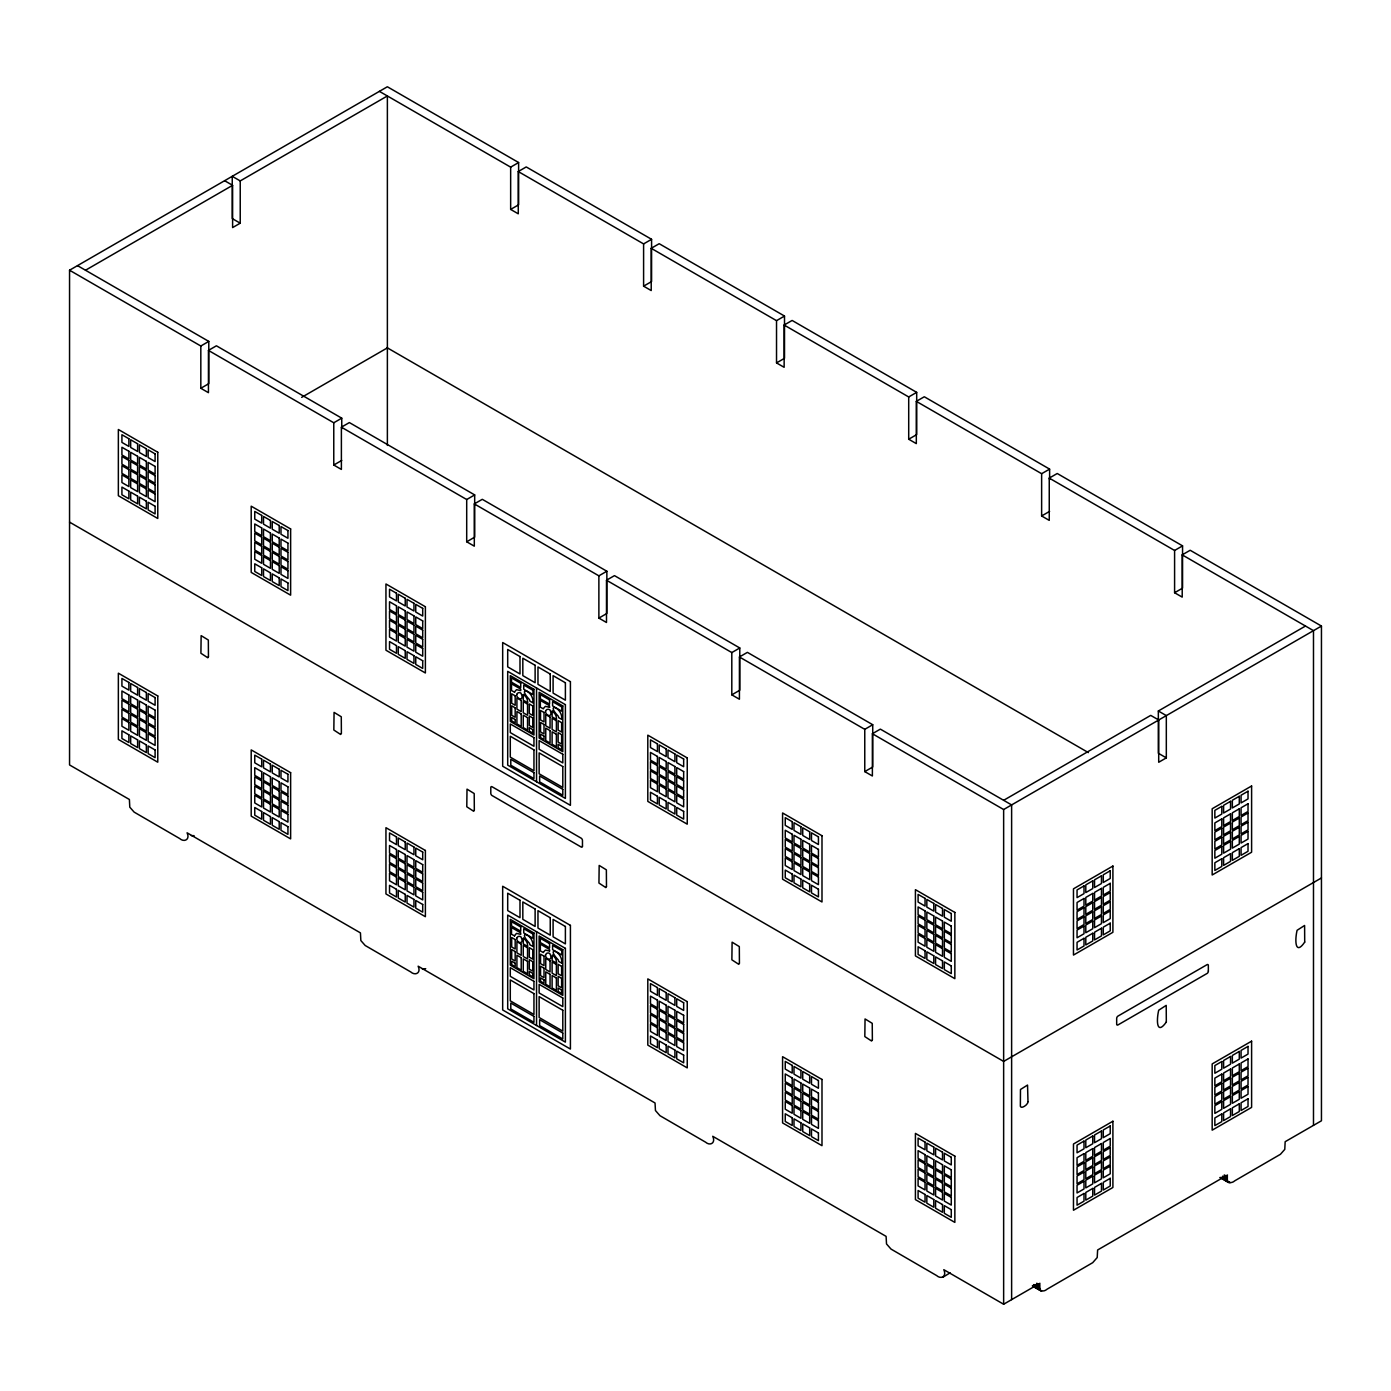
<?xml version="1.0" encoding="UTF-8"?>
<svg xmlns="http://www.w3.org/2000/svg" width="1391" height="1391" viewBox="0 0 1391 1391"><rect width="100%" height="100%" fill="white"/><g stroke="black" fill="none" stroke-linecap="round" stroke-linejoin="round"><path stroke-width="1.5" d="M425.716 968.692L422.395 969.04M510.653 209.415L518.617 204.807L518.617 162.538L387.359 86.764L69.55 270.219L69.55 764.946L129.398 799.495L129.78 807.163L134.127 812.101L179.665 838.53C184.116 842.581 190.341 839.712 187.089 832.809L360.443 932.892L360.843 940.559L365.19 945.497L410.71 971.926C415.179 975.978 421.403 973.109 418.152 966.206L655.039 1102.976L655.457 1110.54L659.96 1115.686L705.567 1142.167C710.088 1146.236 715.965 1143.037 712.748 1136.291L886.102 1236.373L886.519 1243.954L891.022 1249.083L936.63 1275.564C941.151 1279.65 947.01 1276.434 943.811 1269.687L1003.641 1304.236L1039.912 1283.302C1036.695 1290.048 1042.572 1293.247 1047.093 1289.179L1092.7 1262.68L1097.203 1257.551L1097.621 1249.987L1227.471 1175.012C1224.219 1181.915 1230.444 1184.784 1234.895 1180.733L1280.433 1154.304L1284.78 1149.366L1285.162 1141.698L1321.45 1120.781L1321.45 626.054L1190.174 550.262L1182.211 554.87L1182.211 597.122L1174.595 592.74L1174.595 550.471L1049.249 478.104L1049.249 520.373L1041.633 515.974L1041.633 473.705L916.321 401.356L916.321 443.625L908.706 439.226L908.706 396.957L784.141 325.042L784.141 367.311L776.526 362.912L776.526 320.66L651.214 248.311L651.214 290.563L643.598 286.163L643.598 243.912L518.269 171.545L518.269 213.814L510.653 209.415L510.653 167.146L379.378 91.354M85.512 270.237L232.61 185.316L232.61 227.585L240.226 223.186L240.226 180.917L387.376 95.962L387.376 445.433M200.826 346.011L208.789 341.404L208.789 383.673L200.826 388.28L200.826 346.011L69.55 270.219M510.653 167.146L518.617 162.538M200.826 388.28L208.441 392.679L208.441 350.41L216.405 345.803L341.751 418.169L341.751 428.741M518.269 171.545L526.233 166.937L651.579 239.304L651.579 281.573L643.598 286.163M301.656 397.357L387.376 347.872M208.441 350.41L333.77 422.777L341.751 418.169M643.598 243.912L651.579 239.304M341.386 427.176L349.367 422.568L474.679 494.918L474.679 537.169L466.698 541.777L466.698 499.525L341.386 427.176L341.386 469.428L333.77 465.029L333.77 422.777M651.214 248.311L659.195 243.703L784.507 316.053L784.507 358.304L776.526 362.912M333.77 465.029L341.751 460.438M466.698 499.525L474.679 494.918M776.526 320.66L784.507 316.053M474.314 503.907L482.294 499.317L606.859 571.232L606.859 613.483L598.878 618.091L598.878 575.839L474.314 503.907L474.314 546.176L466.698 541.777M784.141 325.042L792.122 320.452L916.686 392.366L916.686 434.618L908.706 439.226M598.878 575.839L606.859 571.232M908.706 396.957L916.686 392.366M606.493 580.221L614.474 575.631L739.786 647.98L739.786 690.232L731.805 694.839L731.805 652.57L606.493 580.221L606.493 622.49L598.878 618.091M916.321 401.356L924.302 396.765L1049.614 469.115L1049.614 479.669M731.805 652.57L739.786 647.98M1041.633 473.705L1049.614 469.115M739.421 656.969L747.402 652.362L872.731 724.728L872.731 766.997L864.767 771.605L864.767 729.336L739.421 656.969L739.421 699.238L731.805 694.839M1049.249 478.104L1057.23 473.496L1182.559 545.863L1182.559 588.132L1174.595 592.74M1041.633 515.974L1049.614 511.366M864.767 729.336L872.731 724.728M1174.595 550.471L1182.559 545.863M864.767 771.605L872.383 775.987L872.383 733.735L880.347 729.127L1011.622 804.92L1011.622 1299.646M1003.641 800.312L1150.722 715.391L1158.703 719.999L1158.703 762.268L1166.319 757.869L1166.319 715.6L1158.338 710.992L1158.338 753.261L1166.319 757.869M1158.338 710.992L1305.488 626.037M872.383 733.735L1003.641 809.527L1321.45 626.054M1321.45 877.947L1003.641 1061.42L69.55 522.129M942.872 1277.251L950.123 1272.835M194.097 835.678L191.349 835.643M1220.463 1177.881L1223.211 1177.847M1035.513 1286.223L1032.87 1286.258L1040.851 1290.865M549.549 707.289L545.394 706.332L543.916 707.915A41.017 23.682 60 0 0 543.377 708.836L540.351 707.202L540.351 700.438L549.462 705.672L549.567 707.271M549.549 951.009L545.394 950.053L543.916 951.635A41.017 23.682 60 0 0 543.377 952.557L540.351 950.905L540.351 944.159L549.462 949.392L549.567 950.992M1182.211 554.87L1313.487 630.662L1313.487 1125.371M240.226 180.917L232.245 176.327L232.245 218.578L240.226 223.186M224.629 180.726L232.61 185.316M386.889 347.594L1088.388 752.601M77.513 265.629L208.789 341.404M1224.271 1174.926L1227.471 1176.769M1224.271 1175.986L1227.471 1177.829M1222.689 1176.143L1227.471 1178.907M1222.689 1177.116L1227.471 1179.864M1222.689 1177.829L1227.471 1180.594M1221.089 1177.238L1227.471 1180.924M1222.133 1178.055L1230.113 1182.663M1221.176 1177.847L1229.192 1182.68M1219.907 1177.499L1228.427 1182.489M556.626 963.181L552.105 960.572L552.366 954.974A6.816 3.93 60 0 1 553.601 955.913L555.096 957.773A15.301 8.833 60 0 1 556.104 959.842L556.643 963.163M1036.73 1283.25L1039.912 1285.093M1036.73 1284.345L1039.912 1286.188M1035.13 1284.536L1039.912 1287.301M1033.53 1284.606L1039.912 1288.275M1033.53 1285.336L1039.912 1289.022M1033.53 1285.684L1039.912 1289.353M1033.617 1286.275L1039.999 1289.944M1032.331 1285.893L1041.563 1291.039M1003.641 809.527L1003.641 1304.236M536.543 688.006L536.543 781.759M536.543 931.727L536.543 1025.48M208.441 656.691L207.798 657.769L200.913 653.266L201.139 635.635L208.337 640.034L208.441 656.691M341.386 733.44L340.586 734.448L333.84 730.032L334.066 712.383L341.282 716.782L341.386 733.44M474.331 810.188L473.688 811.283L466.785 806.78L467.011 789.132L474.209 793.548L474.331 810.188M606.476 886.502L605.833 887.58L598.947 883.076L599.173 865.428L606.372 869.844L606.476 886.502M739.421 963.25L738.777 964.328L731.875 959.825L732.101 942.176L739.317 946.593L739.421 963.25M872.366 1039.999L871.548 1041.007L864.819 1036.573L865.046 1018.942L872.244 1023.341L872.366 1039.999M1027.984 1101.742C1028.158 1104.697 1020.907 1109.409 1020.368 1106.28L1020.472 1089.501L1027.549 1085.05L1027.984 1101.742M582.464 846.024L582.464 846.25A1.913 1.095 60 0 1 581.125 846.997L491.91 795.461A1.913 1.095 60 0 1 490.797 793.374L490.797 787.602A1.913 1.095 60 0 1 491.997 786.715L581.229 838.217A1.913 1.095 60 0 1 582.464 840.512L582.464 846.024M1166.319 1022.02C1156.756 1035.6 1156.217 1021.046 1158.703 1010.214L1166.214 1005.363L1166.319 1022.02M1304.706 942.107C1295.404 955.721 1294.586 941.064 1297.09 930.301L1304.602 925.467L1304.706 942.107M1208.344 971.057L1208.344 971.283A1.913 1.095 -60 0 1 1207.232 973.37L1118.016 1024.906A1.913 1.095 -60 0 1 1116.677 1024.159L1116.677 1018.421A1.913 1.095 -60 0 1 1117.912 1016.125L1207.127 964.624A1.913 1.095 -60 0 1 1208.344 965.51L1208.344 971.057M532.962 702.733L529.971 701.203A41.017 23.682 60 0 0 529.397 699.534C516.113 685.346 533.918 690.284 532.962 702.733M532.962 946.454L529.919 944.785A41.017 23.682 60 0 0 529.397 943.237C516.113 929.066 533.918 933.987 532.962 946.454M561.808 719.39L558.765 717.721A41.017 23.682 60 0 0 558.243 716.174C544.768 702.159 562.642 706.75 561.808 719.39M561.808 963.094L558.817 961.564A41.017 23.682 60 0 0 558.243 959.894C544.768 945.863 562.642 950.47 561.808 963.094M516.704 694.422C516.339 699.725 525.224 701.307 520.93 693.118A6.816 3.93 60 0 0 519.712 692.614L518.217 692.753A15.301 8.833 60 0 0 517.209 693.657L516.704 694.422M545.533 711.079C545.098 716.069 553.844 718.26 549.984 709.879A6.816 3.93 60 0 0 548.541 709.271L547.063 709.41A15.301 8.833 60 0 0 546.037 710.314L545.533 711.079M516.704 938.143C516.339 943.446 525.224 945.028 520.93 936.821A6.816 3.93 60 0 0 519.712 936.334L518.217 936.473A15.301 8.833 60 0 0 517.209 937.378L516.704 938.143M545.533 954.8C545.185 960.173 554.087 961.581 549.775 953.478A6.816 3.93 60 0 0 548.541 952.991L547.063 953.131A15.301 8.833 60 0 0 546.037 954.035L545.533 954.8M514.548 692.179L511.505 690.545L511.505 683.798L520.721 689.101L520.721 690.614L516.548 689.675L515.07 691.257A41.017 23.682 60 0 0 514.548 692.179M514.548 935.9L511.505 934.265L511.505 927.519L520.721 932.822L520.721 934.335L516.548 933.396L515.07 934.978A41.017 23.682 60 0 0 514.548 935.9M1112.904 866.054L1073.469 888.832L1073.469 955.061L1112.904 932.3L1112.904 866.054M1251.604 785.985L1212.17 808.745L1212.17 874.991L1251.604 852.231L1251.604 785.985M1084.006 885.928L1077.051 889.944L1077.051 897.63L1084.006 893.613L1084.006 885.928M1092.752 880.868L1085.797 884.885L1085.797 892.57L1092.752 888.553L1092.752 880.868M1101.481 875.826L1094.526 879.842L1094.526 887.528L1101.481 883.511L1101.481 875.826M1110.227 870.783L1103.272 874.8L1103.272 882.485L1110.227 878.469L1110.227 870.783M1221.802 806.363L1214.847 810.379L1214.847 818.064L1221.802 814.048L1221.802 806.363M1230.548 801.32L1223.593 805.337L1223.593 813.022L1230.548 809.006L1230.548 801.32M1239.294 796.278L1232.339 800.277L1232.339 807.962L1239.294 803.946L1239.294 796.278M1248.023 791.218L1241.068 795.235L1241.068 802.92L1248.023 798.903L1248.023 791.218M1084.006 898.464L1077.051 902.481L1077.051 910.166L1084.006 906.15L1084.006 898.464M1092.752 893.422L1085.797 897.438L1085.797 905.124L1092.752 901.107L1092.752 893.422M1101.481 888.38L1094.526 892.396L1094.526 900.081L1101.481 896.065L1101.481 888.38M1110.227 883.337L1103.272 887.354L1103.272 895.039L1110.227 891.022L1110.227 883.337M1221.802 818.916L1214.847 822.933L1214.847 830.618L1221.802 826.602L1221.802 818.916M1230.548 813.874L1223.593 817.873L1223.593 825.558L1230.548 821.559L1230.548 813.874M1239.294 808.814L1232.339 812.831L1232.339 820.516L1239.294 816.5L1239.294 808.814M1248.023 803.772L1241.068 807.788L1241.068 815.474L1248.023 811.457L1248.023 803.772M1084.006 907.68L1077.051 911.679L1077.051 919.364L1084.006 915.365L1084.006 907.68M1092.752 902.62L1085.797 906.636L1085.797 914.322L1092.752 910.305L1092.752 902.62M1101.481 897.578L1094.526 901.594L1094.526 909.279L1101.481 905.263L1101.481 897.578M1110.227 892.535L1103.272 896.552L1103.272 904.237L1110.227 900.22L1110.227 892.535M1221.802 828.114L1214.847 832.131L1214.847 839.816L1221.802 835.8L1221.802 828.114M1230.548 823.072L1223.593 827.089L1223.593 834.774L1230.548 830.757L1230.548 823.072M1239.294 818.012L1232.339 822.029L1232.339 829.714L1239.294 825.698L1239.294 818.012M1248.023 812.97L1241.068 816.986L1241.068 824.672L1248.023 820.655L1248.023 812.97M1084.006 916.878L1077.051 920.894L1077.051 928.579L1084.006 924.563L1084.006 916.878M1092.752 911.818L1085.797 915.834L1085.797 923.52L1092.752 919.503L1092.752 911.818M1101.481 906.776L1094.526 910.792L1094.526 918.477L1101.481 914.461L1101.481 906.776M1110.227 901.733L1103.272 905.75L1103.272 913.435L1110.227 909.418L1110.227 901.733M1221.802 837.312L1214.847 841.329L1214.847 849.014L1221.802 844.998L1221.802 837.312M1230.548 832.27L1223.593 836.287L1223.593 843.972L1230.548 839.955L1230.548 832.27M1239.294 827.228L1232.339 831.244L1232.339 838.929L1239.294 834.913L1239.294 827.228M1248.023 822.168L1241.068 826.184L1241.068 833.87L1248.023 829.853L1248.023 822.168M1084.006 926.076L1077.051 930.092L1077.051 937.777L1084.006 933.761L1084.006 926.076M1092.752 921.033L1085.797 925.05L1085.797 932.735L1092.752 928.719L1092.752 921.033M1101.481 915.973L1094.526 919.99L1094.526 927.675L1101.481 923.659L1101.481 915.973M1110.227 910.931L1103.272 914.948L1103.272 922.633L1110.227 918.616L1110.227 910.931M1221.802 846.51L1214.847 850.527L1214.847 858.212L1221.802 854.196L1221.802 846.51M1230.548 841.468L1223.593 845.485L1223.593 853.17L1230.548 849.153L1230.548 841.468M1239.294 836.426L1232.339 840.442L1232.339 848.127L1239.294 844.111L1239.294 836.426M1248.023 831.366L1241.068 835.382L1241.068 843.068L1248.023 839.051L1248.023 831.366M1084.006 938.299L1077.051 942.316L1077.051 950.001L1084.006 945.984L1084.006 938.299M1092.752 933.257L1085.797 937.273L1085.797 944.958L1092.752 940.942L1092.752 933.257M1101.481 928.214L1094.526 932.231L1094.526 939.916L1101.481 935.9L1101.481 928.214M1110.227 923.172L1103.272 927.188L1103.272 934.874L1110.227 930.857L1110.227 923.172M1221.802 858.751L1214.847 862.768L1214.847 870.453L1221.802 866.437L1221.802 858.751M1230.548 853.709L1223.593 857.708L1223.593 865.393L1230.548 861.377L1230.548 853.709M1239.294 848.649L1232.339 852.666L1232.339 860.351L1239.294 856.334L1239.294 848.649M1248.023 843.607L1241.068 847.623L1241.068 855.309L1248.023 851.292L1248.023 843.607M1112.904 1121.233L1073.469 1144.011L1073.469 1210.24L1112.904 1187.479L1112.904 1121.233M1251.604 1041.163L1212.17 1063.924L1212.17 1130.17L1251.604 1107.392L1251.604 1041.163M1084.006 1141.089L1077.051 1145.106L1077.051 1152.791L1084.006 1148.775L1084.006 1141.089M1092.752 1136.047L1085.797 1140.064L1085.797 1147.749L1092.752 1143.732L1092.752 1136.047M1101.481 1131.005L1094.526 1135.021L1094.526 1142.707L1101.481 1138.69L1101.481 1131.005M1110.227 1125.962L1103.272 1129.979L1103.272 1137.664L1110.227 1133.648L1110.227 1125.962M1221.802 1061.542L1214.847 1065.558L1214.847 1073.243L1221.802 1069.227L1221.802 1061.542M1230.548 1056.499L1223.593 1060.516L1223.593 1068.184L1230.548 1064.185L1230.548 1056.499M1239.294 1051.44L1232.339 1055.456L1232.339 1063.141L1239.294 1059.125L1239.294 1051.44M1248.023 1046.397L1241.068 1050.414L1241.068 1058.099L1248.023 1054.082L1248.023 1046.397M1084.006 1153.643L1077.051 1157.66L1077.051 1165.345L1084.006 1161.329L1084.006 1153.643M1092.752 1148.601L1085.797 1152.617L1085.797 1160.303L1092.752 1156.286L1092.752 1148.601M1101.481 1143.558L1094.526 1147.575L1094.526 1155.26L1101.481 1151.244L1101.481 1143.558M1110.227 1138.499L1103.272 1142.515L1103.272 1150.201L1110.227 1146.184L1110.227 1138.499M1221.802 1074.095L1214.847 1078.112L1214.847 1085.797L1221.802 1081.781L1221.802 1074.095M1230.548 1069.036L1223.593 1073.052L1223.593 1080.737L1230.548 1076.721L1230.548 1069.036M1239.294 1063.993L1232.339 1068.01L1232.339 1075.695L1239.294 1071.679L1239.294 1063.993M1248.023 1058.951L1241.068 1062.967L1241.068 1070.653L1248.023 1066.636L1248.023 1058.951M1084.006 1162.841L1077.051 1166.858L1077.051 1174.543L1084.006 1170.527L1084.006 1162.841M1092.752 1157.799L1085.797 1161.815L1085.797 1169.501L1092.752 1165.484L1092.752 1157.799M1101.481 1152.756L1094.526 1156.773L1094.526 1164.458L1101.481 1160.442L1101.481 1152.756M1110.227 1147.714L1103.272 1151.731L1103.272 1159.416L1110.227 1155.399L1110.227 1147.714M1221.802 1083.293L1214.847 1087.31L1214.847 1094.995L1221.802 1090.979L1221.802 1083.293M1230.548 1078.234L1223.593 1082.25L1223.593 1089.935L1230.548 1085.919L1230.548 1078.234M1239.294 1073.191L1232.339 1077.208L1232.339 1084.893L1239.294 1080.877L1239.294 1073.191M1248.023 1068.149L1241.068 1072.165L1241.068 1079.851L1248.023 1075.834L1248.023 1068.149M1084.006 1172.057L1077.051 1176.056L1077.051 1183.741L1084.006 1179.724L1084.006 1172.057M1092.752 1166.997L1085.797 1171.013L1085.797 1178.699L1092.752 1174.682L1092.752 1166.997M1101.481 1161.954L1094.526 1165.971L1094.526 1173.656L1101.481 1169.64L1101.481 1161.954M1110.227 1156.912L1103.272 1160.929L1103.272 1168.614L1110.227 1164.597L1110.227 1156.912M1221.802 1092.491L1214.847 1096.508L1214.847 1104.193L1221.802 1100.177L1221.802 1092.491M1230.548 1087.449L1223.593 1091.466L1223.593 1099.151L1230.548 1095.134L1230.548 1087.449M1239.294 1082.389L1232.339 1086.406L1232.339 1094.091L1239.294 1090.075L1239.294 1082.389M1248.023 1077.347L1241.068 1081.363L1241.068 1089.049L1248.023 1085.032L1248.023 1077.347M1084.006 1181.255L1077.051 1185.271L1077.051 1192.956L1084.006 1188.94L1084.006 1181.255M1092.752 1176.195L1085.797 1180.211L1085.797 1187.897L1092.752 1183.88L1092.752 1176.195M1101.481 1171.152L1094.526 1175.169L1094.526 1182.854L1101.481 1178.838L1101.481 1171.152M1110.227 1166.11L1103.272 1170.127L1103.272 1177.812L1110.227 1173.795L1110.227 1166.11M1221.802 1101.689L1214.847 1105.706L1214.847 1113.391L1221.802 1109.375L1221.802 1101.689M1230.548 1096.647L1223.593 1100.664L1223.593 1108.349L1230.548 1104.332L1230.548 1096.647M1239.294 1091.605L1232.339 1095.604L1232.339 1103.289L1239.294 1099.29L1239.294 1091.605M1248.023 1086.545L1241.068 1090.561L1241.068 1098.247L1248.023 1094.23L1248.023 1086.545M1084.006 1193.478L1077.051 1197.495L1077.051 1205.18L1084.006 1201.163L1084.006 1193.478M1092.752 1188.436L1085.797 1192.452L1085.797 1200.137L1092.752 1196.121L1092.752 1188.436M1101.481 1183.393L1094.526 1187.41L1094.526 1195.095L1101.481 1191.079L1101.481 1183.393M1110.227 1178.333L1103.272 1182.35L1103.272 1190.035L1110.227 1186.019L1110.227 1178.333M1221.802 1113.93L1214.847 1117.947L1214.847 1125.615L1221.802 1121.615L1221.802 1113.93M1230.548 1108.87L1223.593 1112.887L1223.593 1120.572L1230.548 1116.556L1230.548 1108.87M1239.294 1103.828L1232.339 1107.845L1232.339 1115.53L1239.294 1111.513L1239.294 1103.828M1248.023 1098.786L1241.068 1102.802L1241.068 1110.487L1248.023 1106.471L1248.023 1098.786M523.329 694.492L523.259 700.212L527.78 702.803L527.259 699.464A15.301 8.833 60 0 0 526.25 697.395L524.755 695.535A6.816 3.93 60 0 0 523.538 694.613L523.329 694.492M552.157 711.131L552.105 716.852L556.626 719.46L556.104 716.122A15.301 8.833 60 0 0 555.096 714.052L553.601 712.192A6.816 3.93 60 0 0 552.366 711.253L552.157 711.131M523.329 938.212L523.259 943.915L527.78 946.523L527.259 943.185A15.301 8.833 60 0 0 526.25 941.116L524.755 939.255A6.816 3.93 60 0 0 523.538 938.316L523.329 938.212M570.414 681.66L502.673 642.538L502.673 766.232L570.414 805.337L570.414 681.66M519.991 656.569L507.698 649.475L507.698 666.88L519.991 673.974L519.991 656.569M535.118 665.298L522.825 658.204L522.825 675.626L535.118 682.72L535.118 665.298M550.245 674.044L537.969 666.95L537.969 684.355L550.245 691.449L550.245 674.044M565.389 682.772L553.096 675.678L553.096 693.101L565.389 700.195L565.389 682.772M157.774 452.249L118.357 429.489L118.357 495.718L157.774 518.478L157.774 452.249M290.632 528.945L251.197 506.185L251.197 572.414L290.632 595.174L290.632 528.945M425.385 606.754L385.95 583.977L385.95 650.223L425.385 672.983L425.385 606.754M687.241 757.921L647.806 735.161L647.806 801.39L687.241 824.168L687.241 757.921M821.994 835.73L782.577 812.97L782.577 879.199L821.994 901.977L821.994 835.73M954.852 912.426L915.417 889.666L915.417 955.895L954.852 978.673L954.852 912.426M128.876 438.739L121.921 434.722L121.921 442.408L128.876 446.424L128.876 438.739M137.622 443.781L130.667 439.765L130.667 447.45L137.622 451.466L137.622 443.781M146.368 448.824L139.413 444.807L139.413 452.492L146.368 456.509L146.368 448.824M155.097 453.866L148.142 449.849L148.142 457.535L155.097 461.551L155.097 453.866M261.717 515.435L254.762 511.419L254.762 519.104L261.717 523.12L261.717 515.435M270.463 520.477L263.508 516.461L263.508 524.146L270.463 528.163L270.463 520.477M279.208 525.52L272.253 521.503L272.253 529.189L279.208 533.205L279.208 525.52M287.937 530.562L280.982 526.563L280.982 534.248L287.937 538.247L287.937 530.562M396.487 593.244L389.532 589.228L389.532 596.913L396.487 600.912L396.487 593.244M405.233 598.286L398.278 594.27L398.278 601.955L405.233 605.972L405.233 598.286M413.962 603.329L407.007 599.312L407.007 606.998L413.962 611.014L413.962 603.329M422.708 608.371L415.753 604.355L415.753 612.04L422.708 616.057L422.708 608.371M657.439 743.889L650.484 739.873L650.484 747.558L657.439 751.575L657.439 743.889M666.185 748.949L659.23 744.933L659.23 752.618L666.185 756.634L666.185 748.949M674.913 753.992L667.976 749.975L667.976 757.66L674.913 761.677L674.913 753.992M683.659 759.034L676.704 755.017L676.704 762.703L683.659 766.719L683.659 759.034M792.209 821.698L785.254 817.682L785.254 825.367L792.209 829.384L792.209 821.698M800.938 826.741L793.983 822.724L793.983 830.41L800.938 834.426L800.938 826.741M809.684 831.801L802.729 827.784L802.729 835.469L809.684 839.486L809.684 831.801M818.43 836.843L811.475 832.826L811.475 840.512L818.43 844.528L818.43 836.843M925.05 898.395L918.095 894.378L918.095 902.063L925.05 906.08L925.05 898.395M933.796 903.437L926.841 899.438L926.841 907.123L933.796 911.122L933.796 903.437M942.524 908.497L935.569 904.48L935.569 912.166L942.524 916.182L942.524 908.497M951.27 913.539L944.315 909.523L944.315 917.208L951.27 921.225L951.27 913.539M128.876 451.275L121.921 447.259L121.921 454.944L128.876 458.96L128.876 451.275M137.622 456.335L130.667 452.318L130.667 460.004L137.622 464.02L137.622 456.335M146.368 461.377L139.413 457.361L139.413 465.046L146.368 469.063L146.368 461.377M155.097 466.42L148.142 462.403L148.142 470.088L155.097 474.105L155.097 466.42M261.717 527.971L254.762 523.972L254.762 531.658L261.717 535.657L261.717 527.971M270.463 533.031L263.508 529.015L263.508 536.7L270.463 540.716L270.463 533.031M279.208 538.074L272.253 534.057L272.253 541.742L279.208 545.759L279.208 538.074M287.937 543.116L280.982 539.099L280.982 546.785L287.937 550.801L287.937 543.116M396.487 605.78L389.532 601.764L389.532 609.449L396.487 613.466L396.487 605.78M405.233 610.84L398.278 606.824L398.278 614.509L405.233 618.526L405.233 610.84M413.962 615.883L407.007 611.866L407.007 619.551L413.962 623.568L413.962 615.883M422.708 620.925L415.753 616.909L415.753 624.594L422.708 628.61L422.708 620.925M657.439 756.443L650.484 752.427L650.484 760.112L657.439 764.128L657.439 756.443M666.185 761.486L659.23 757.469L659.23 765.154L666.185 769.171L666.185 761.486M674.913 766.545L667.976 762.529L667.976 770.214L674.913 774.231L674.913 766.545M683.659 771.588L676.704 767.571L676.704 775.256L683.659 779.273L683.659 771.588M792.209 834.252L785.254 830.236L785.254 837.921L792.209 841.938L792.209 834.252M800.938 839.295L793.983 835.278L793.983 842.963L800.938 846.98L800.938 839.295M809.684 844.337L802.729 840.338L802.729 848.006L809.684 852.022L809.684 844.337M818.43 849.397L811.475 845.38L811.475 853.066L818.43 857.082L818.43 849.397M925.05 910.949L918.095 906.932L918.095 914.617L925.05 918.634L925.05 910.949M933.796 915.991L926.841 911.974L926.841 919.66L933.796 923.676L933.796 915.991M942.524 921.033L935.569 917.034L935.569 924.719L942.524 928.719L942.524 921.033M951.27 926.093L944.315 922.077L944.315 929.762L951.27 933.778L951.27 926.093M565.389 704.646L507.698 671.349L507.698 765.12L565.389 798.417L565.389 704.646M533.953 689.293L510.288 675.626L510.288 721.407L533.953 735.057L533.953 689.293M562.799 705.95L539.134 692.283L539.134 738.047L562.799 751.714L562.799 705.95M520.721 683.259L511.505 677.939L511.505 682.181L520.721 687.502L520.721 683.259M532.962 690.319L523.746 684.998L523.746 689.24L532.962 694.561L532.962 690.319M549.567 699.916L540.351 694.596L540.351 698.838L549.567 704.159L549.567 699.916M561.808 706.976L552.592 701.655L552.592 705.898L561.808 711.218L561.808 706.976M128.876 460.491L121.921 456.474L121.921 464.159L128.876 468.176L128.876 460.491M137.622 465.533L130.667 461.516L130.667 469.202L137.622 473.218L137.622 465.533M146.368 470.575L139.413 466.559L139.413 474.244L146.368 478.261L146.368 470.575M155.097 475.618L148.142 471.601L148.142 479.286L155.097 483.303L155.097 475.618M261.717 537.187L254.762 533.17L254.762 540.856L261.717 544.872L261.717 537.187M270.463 542.229L263.508 538.213L263.508 545.898L270.463 549.914L270.463 542.229M279.208 547.272L272.253 543.255L272.253 550.94L279.208 554.957L279.208 547.272M287.937 552.314L280.982 548.297L280.982 555.983L287.937 559.999L287.937 552.314M396.487 614.978L389.532 610.979L389.532 618.647L396.487 622.664L396.487 614.978M405.233 620.038L398.278 616.022L398.278 623.707L405.233 627.724L405.233 620.038M413.962 625.081L407.007 621.064L407.007 628.749L413.962 632.766L413.962 625.081M422.708 630.123L415.753 626.106L415.753 633.792L422.708 637.808L422.708 630.123M657.439 765.641L650.484 761.625L650.484 769.31L657.439 773.326L657.439 765.641M666.185 770.701L659.23 766.684L659.23 774.37L666.185 778.386L666.185 770.701M674.913 775.743L667.976 771.727L667.976 779.412L674.913 783.429L674.913 775.743M683.659 780.786L676.704 776.769L676.704 784.454L683.659 788.471L683.659 780.786M792.209 843.45L785.254 839.434L785.254 847.119L792.209 851.136L792.209 843.45M800.938 848.493L793.983 844.476L793.983 852.161L800.938 856.178L800.938 848.493M809.684 853.552L802.729 849.536L802.729 857.221L809.684 861.238L809.684 853.552M818.43 858.595L811.475 854.578L811.475 862.264L818.43 866.28L818.43 858.595M925.05 920.147L918.095 916.13L918.095 923.815L925.05 927.832L925.05 920.147M933.796 925.189L926.841 921.172L926.841 928.858L933.796 932.874L933.796 925.189M942.524 930.249L935.569 926.232L935.569 933.917L942.524 937.934L942.524 930.249M951.27 935.291L944.315 931.275L944.315 938.96L951.27 942.976L951.27 935.291M128.876 469.689L121.921 465.672L121.921 473.357L128.876 477.374L128.876 469.689M137.622 474.731L130.667 470.714L130.667 478.4L137.622 482.416L137.622 474.731M146.368 479.773L139.413 475.757L139.413 483.442L146.368 487.459L146.368 479.773M155.097 484.816L148.142 480.817L148.142 488.502L155.097 492.501L155.097 484.816M261.717 546.385L254.762 542.368L254.762 550.054L261.717 554.07L261.717 546.385M270.463 551.427L263.508 547.411L263.508 555.096L270.463 559.112L270.463 551.427M279.208 556.47L272.253 552.453L272.253 560.138L279.208 564.155L279.208 556.47M287.937 561.529L280.982 557.513L280.982 565.198L287.937 569.215L287.937 561.529M396.487 624.194L389.532 620.177L389.532 627.863L396.487 631.879L396.487 624.194M405.233 629.236L398.278 625.22L398.278 632.905L405.233 636.922L405.233 629.236M413.962 634.279L407.007 630.262L407.007 637.947L413.962 641.964L413.962 634.279M422.708 639.321L415.753 635.304L415.753 642.99L422.708 647.006L422.708 639.321M657.439 774.839L650.484 770.823L650.484 778.508L657.439 782.524L657.439 774.839M666.185 779.899L659.23 775.882L659.23 783.568L666.185 787.584L666.185 779.899M674.913 784.941L667.976 780.925L667.976 788.61L674.913 792.627L674.913 784.941M683.659 789.984L676.704 785.967L676.704 793.652L683.659 797.669L683.659 789.984M792.209 852.648L785.254 848.632L785.254 856.317L792.209 860.334L792.209 852.648M800.938 857.708L793.983 853.691L793.983 861.377L800.938 865.376L800.938 857.708M809.684 862.75L802.729 858.734L802.729 866.419L809.684 870.436L809.684 862.75M818.43 867.793L811.475 863.776L811.475 871.462L818.43 875.478L818.43 867.793M925.05 929.344L918.095 925.328L918.095 933.013L925.05 937.03L925.05 929.344M933.796 934.404L926.841 930.388L926.841 938.073L933.796 942.09L933.796 934.404M942.524 939.447L935.569 935.43L935.569 943.115L942.524 947.132L942.524 939.447M951.27 944.489L944.315 940.472L944.315 948.158L951.27 952.174L951.27 944.489M515.174 695.813L511.697 693.813L511.697 703.272L515.174 705.289L515.174 695.813M532.77 705.967L529.293 703.968L529.293 713.444L532.77 715.443L532.77 705.967M544.02 712.47L540.543 710.453L540.543 719.929L544.02 721.929L544.02 712.47M561.616 722.625L558.139 720.625L558.139 730.084L561.616 732.101L561.616 722.625M521.208 700.438L516.913 697.952L516.913 709.114L521.208 711.601L521.208 700.438M527.554 704.089L523.259 701.62L523.259 712.783L527.554 715.252L527.554 704.089M550.054 717.078L545.759 714.609L545.759 725.772L550.054 728.241L550.054 717.078M556.4 720.747L552.105 718.278L552.105 729.44L556.4 731.909L556.4 720.747M128.876 478.887L121.921 474.87L121.921 482.555L128.876 486.572L128.876 478.887M137.622 483.929L130.667 479.912L130.667 487.598L137.622 491.614L137.622 483.929M146.368 488.971L139.413 484.955L139.413 492.64L146.368 496.657L146.368 488.971M155.097 494.031L148.142 490.015L148.142 497.7L155.097 501.716L155.097 494.031M261.717 555.583L254.762 551.566L254.762 559.252L261.717 563.268L261.717 555.583M270.463 560.625L263.508 556.609L263.508 564.294L270.463 568.31L270.463 560.625M279.208 565.668L272.253 561.668L272.253 569.336L279.208 573.353L279.208 565.668M287.937 570.727L280.982 566.711L280.982 574.396L287.937 578.413L287.937 570.727M396.487 633.392L389.532 629.375L389.532 637.061L396.487 641.077L396.487 633.392M405.233 638.434L398.278 634.418L398.278 642.103L405.233 646.12L405.233 638.434M413.962 643.477L407.007 639.46L407.007 647.145L413.962 651.162L413.962 643.477M422.708 648.536L415.753 644.52L415.753 652.205L422.708 656.204L422.708 648.536M657.439 784.055L650.484 780.038L650.484 787.723L657.439 791.74L657.439 784.055M666.185 789.097L659.23 785.08L659.23 792.766L666.185 796.782L666.185 789.097M674.913 794.139L667.976 790.123L667.976 797.808L674.913 801.825L674.913 794.139M683.659 799.182L676.704 795.165L676.704 802.85L683.659 806.867L683.659 799.182M792.209 861.846L785.254 857.83L785.254 865.515L792.209 869.531L792.209 861.846M800.938 866.906L793.983 862.889L793.983 870.575L800.938 874.591L800.938 866.906M809.684 871.948L802.729 867.932L802.729 875.617L809.684 879.634L809.684 871.948M818.43 876.991L811.475 872.974L811.475 880.659L818.43 884.676L818.43 876.991M925.05 938.542L918.095 934.543L918.095 942.211L925.05 946.228L925.05 938.542M933.796 943.602L926.841 939.586L926.841 947.271L933.796 951.288L933.796 943.602M942.524 948.645L935.569 944.628L935.569 952.313L942.524 956.33L942.524 948.645M951.27 953.687L944.315 949.67L944.315 957.356L951.27 961.372L951.27 953.687M515.174 707.81L511.697 705.811L511.697 715.27L515.174 717.287L515.174 707.81M532.77 717.965L529.293 715.965L529.293 725.441L532.77 727.441L532.77 717.965M544.02 724.468L540.543 722.468L540.543 731.927L544.02 733.944L544.02 724.468M561.616 734.622L558.139 732.622L558.139 742.081L561.616 744.098L561.616 734.622M521.208 713.983L516.913 711.496L516.913 723.929L521.208 726.398L521.208 713.983M527.554 717.634L523.259 715.165L523.259 727.597L527.554 730.066L527.554 717.634M550.054 730.623L545.759 728.154L545.759 740.568L550.054 743.055L550.054 730.623M556.4 734.292L552.105 731.822L552.105 744.237L556.4 746.724L556.4 734.292M128.876 491.11L121.921 487.093L121.921 494.779L128.876 498.795L128.876 491.11M137.622 496.17L130.667 492.153L130.667 499.838L137.622 503.855L137.622 496.17M146.368 501.212L139.413 497.196L139.413 504.881L146.368 508.897L146.368 501.212M155.097 506.254L148.142 502.238L148.142 509.923L155.097 513.94L155.097 506.254M261.717 567.806L254.762 563.807L254.762 571.475L261.717 575.491L261.717 567.806M270.463 572.866L263.508 568.849L263.508 576.535L270.463 580.551L270.463 572.866M279.208 577.908L272.253 573.892L272.253 581.577L279.208 585.594L279.208 577.908M287.937 582.951L280.982 578.934L280.982 586.619L287.937 590.636L287.937 582.951M396.487 645.615L389.532 641.599L389.532 649.284L396.487 653.301L396.487 645.615M405.233 650.675L398.278 646.659L398.278 654.344L405.233 658.343L405.233 650.675M413.962 655.717L407.007 651.701L407.007 659.386L413.962 663.403L413.962 655.717M422.708 660.76L415.753 656.743L415.753 664.429L422.708 668.445L422.708 660.76M657.439 796.278L650.484 792.261L650.484 799.947L657.439 803.963L657.439 796.278M666.185 801.32L659.23 797.304L659.23 804.989L666.185 809.006L666.185 801.32M674.913 806.38L667.976 802.364L667.976 810.049L674.913 814.065L674.913 806.38M683.659 811.422L676.704 807.406L676.704 815.091L683.659 819.108L683.659 811.422M792.209 874.087L785.254 870.07L785.254 877.756L792.209 881.772L792.209 874.087M800.938 879.129L793.983 875.113L793.983 882.798L800.938 886.815L800.938 879.129M809.684 884.172L802.729 880.155L802.729 887.841L809.684 891.857L809.684 884.172M818.43 889.232L811.475 885.215L811.475 892.9L818.43 896.917L818.43 889.232M925.05 950.783L918.095 946.767L918.095 954.452L925.05 958.469L925.05 950.783M933.796 955.826L926.841 951.809L926.841 959.494L933.796 963.511L933.796 955.826M942.524 960.868L935.569 956.869L935.569 964.554L942.524 968.553L942.524 960.868M951.27 965.928L944.315 961.911L944.315 969.597L951.27 973.613L951.27 965.928M515.174 719.495L511.697 717.478L511.697 720.921L515.174 722.92L515.174 719.495M532.77 729.649L529.293 727.632L529.293 731.075L532.77 733.074L532.77 729.649M544.02 736.135L540.543 734.135L540.543 737.56L544.02 739.577L544.02 736.135M561.616 746.306L558.139 744.289L558.139 747.732L561.616 749.732L561.616 746.306M533.953 737.63L510.288 723.963L510.288 732.605L533.953 746.271L533.953 737.63M562.799 754.287L539.134 740.621L539.134 749.262L562.799 762.911L562.799 754.287M533.953 749.905L510.288 736.256L510.288 757.121L533.953 770.788L533.953 749.905M562.799 766.563L539.134 752.896L539.134 773.779L562.799 787.445L562.799 766.563M533.953 772.683L510.793 759.312L510.793 765.224L533.953 778.595L533.953 772.683M562.799 789.34L539.638 775.969L539.638 781.881L562.799 795.252L562.799 789.34M570.414 925.38L502.673 886.258L502.673 1009.953L570.414 1049.057L570.414 925.38M519.991 900.29L507.698 893.196L507.698 910.601L519.991 917.695L519.991 900.29M535.118 909.018L522.825 901.924L522.825 919.347L535.118 926.441L535.118 909.018M550.245 917.747L537.969 910.653L537.969 928.075L550.245 935.169L550.245 917.747M565.389 926.493L553.096 919.399L553.096 936.804L565.389 943.898L565.389 926.493M157.774 695.969L118.357 673.192L118.357 739.438L157.774 762.198L157.774 695.969M290.632 772.666L251.197 749.905L251.197 816.134L290.632 838.895L290.632 772.666M425.385 850.475L385.95 827.697L385.95 893.944L425.385 916.704L425.385 850.475M687.241 1001.642L647.806 978.881L647.806 1045.11L687.241 1067.888L687.241 1001.642M821.994 1079.451L782.577 1056.691L782.577 1122.92L821.994 1145.68L821.994 1079.451M954.852 1156.147L915.417 1133.387L915.417 1199.616L954.852 1222.393L954.852 1156.147M128.876 682.459L121.921 678.443L121.921 686.128L128.876 690.127L128.876 682.459M137.622 687.502L130.667 683.485L130.667 691.171L137.622 695.187L137.622 687.502M146.368 692.544L139.413 688.528L139.413 696.213L146.368 700.229L146.368 692.544M155.097 697.587L148.142 693.57L148.142 701.255L155.097 705.272L155.097 697.587M261.717 759.156L254.762 755.139L254.762 762.824L261.717 766.841L261.717 759.156M270.463 764.198L263.508 760.182L263.508 767.867L270.463 771.883L270.463 764.198M279.208 769.24L272.253 765.224L272.253 772.909L279.208 776.926L279.208 769.24M287.937 774.283L280.982 770.266L280.982 777.952L287.937 781.968L287.937 774.283M396.487 836.947L389.532 832.931L389.532 840.616L396.487 844.633L396.487 836.947M405.233 842.007L398.278 837.991L398.278 845.676L405.233 849.692L405.233 842.007M413.962 847.049L407.007 843.033L407.007 850.718L413.962 854.735L413.962 847.049M422.708 852.092L415.753 848.075L415.753 855.761L422.708 859.777L422.708 852.092M657.439 987.61L650.484 983.593L650.484 991.279L657.439 995.295L657.439 987.61M666.185 992.652L659.23 988.653L659.23 996.339L666.185 1000.338L666.185 992.652M674.913 997.712L667.976 993.696L667.976 1001.381L674.913 1005.397L674.913 997.712M683.659 1002.755L676.704 998.738L676.704 1006.423L683.659 1010.44L683.659 1002.755M792.209 1065.419L785.254 1061.403L785.254 1069.088L792.209 1073.104L792.209 1065.419M800.938 1070.461L793.983 1066.445L793.983 1074.13L800.938 1078.147L800.938 1070.461M809.684 1075.521L802.729 1071.505L802.729 1079.19L809.684 1083.206L809.684 1075.521M818.43 1080.564L811.475 1076.547L811.475 1084.232L818.43 1088.249L818.43 1080.564M925.05 1142.115L918.095 1138.099L918.095 1145.784L925.05 1149.801L925.05 1142.115M933.796 1147.158L926.841 1143.141L926.841 1150.826L933.796 1154.843L933.796 1147.158M942.524 1152.217L935.569 1148.201L935.569 1155.886L942.524 1159.903L942.524 1152.217M951.27 1157.26L944.315 1153.243L944.315 1160.929L951.27 1164.945L951.27 1157.26M128.876 694.996L121.921 690.979L121.921 698.665L128.876 702.681L128.876 694.996M137.622 700.056L130.667 696.039L130.667 703.724L137.622 707.741L137.622 700.056M146.368 705.098L139.413 701.081L139.413 708.767L146.368 712.783L146.368 705.098M155.097 710.14L148.142 706.124L148.142 713.809L155.097 717.826L155.097 710.14M261.717 771.692L254.762 767.676L254.762 775.361L261.717 779.377L261.717 771.692M270.463 776.752L263.508 772.735L263.508 780.421L270.463 784.437L270.463 776.752M279.208 781.794L272.253 777.778L272.253 785.463L279.208 789.479L279.208 781.794M287.937 786.837L280.982 782.82L280.982 790.505L287.937 794.522L287.937 786.837M396.487 849.501L389.532 845.485L389.532 853.17L396.487 857.186L396.487 849.501M405.233 854.543L398.278 850.527L398.278 858.212L405.233 862.229L405.233 854.543M413.962 859.603L407.007 855.587L407.007 863.272L413.962 867.288L413.962 859.603M422.708 864.646L415.753 860.629L415.753 868.314L422.708 872.331L422.708 864.646M657.439 1000.164L650.484 996.147L650.484 1003.833L657.439 1007.849L657.439 1000.164M666.185 1005.206L659.23 1001.19L659.23 1008.875L666.185 1012.891L666.185 1005.206M674.913 1010.249L667.976 1006.249L667.976 1013.935L674.913 1017.934L674.913 1010.249M683.659 1015.308L676.704 1011.292L676.704 1018.977L683.659 1022.994L683.659 1015.308M792.209 1077.973L785.254 1073.956L785.254 1081.642L792.209 1085.658L792.209 1077.973M800.938 1083.015L793.983 1078.999L793.983 1086.684L800.938 1090.7L800.938 1083.015M809.684 1088.058L802.729 1084.041L802.729 1091.726L809.684 1095.743L809.684 1088.058M818.43 1093.117L811.475 1089.101L811.475 1096.786L818.43 1100.803L818.43 1093.117M925.05 1154.669L918.095 1150.653L918.095 1158.338L925.05 1162.354L925.05 1154.669M933.796 1159.711L926.841 1155.695L926.841 1163.38L933.796 1167.397L933.796 1159.711M942.524 1164.754L935.569 1160.737L935.569 1168.423L942.524 1172.439L942.524 1164.754M951.27 1169.814L944.315 1165.797L944.315 1173.482L951.27 1177.499L951.27 1169.814M565.389 948.366L507.698 915.069L507.698 1008.84L565.389 1042.137L565.389 948.366M533.953 933.013L510.288 919.347L510.288 965.128L533.953 978.777L533.953 933.013M562.799 949.67L539.134 936.004L539.134 981.768L562.799 995.434L562.799 949.67M520.721 926.98L511.505 921.659L511.505 925.902L520.721 931.222L520.721 926.98M532.962 934.039L523.746 928.719L523.746 932.961L532.962 938.282L532.962 934.039M549.567 943.637L540.351 938.316L540.351 942.542L549.567 947.88L549.567 943.637M561.808 950.696L552.592 945.376L552.592 949.618L561.808 954.939L561.808 950.696M128.876 704.194L121.921 700.177L121.921 707.863L128.876 711.879L128.876 704.194M137.622 709.254L130.667 705.237L130.667 712.922L137.622 716.939L137.622 709.254M146.368 714.296L139.413 710.279L139.413 717.965L146.368 721.981L146.368 714.296M155.097 719.338L148.142 715.322L148.142 723.007L155.097 727.024L155.097 719.338M261.717 780.89L254.762 776.891L254.762 784.576L261.717 788.575L261.717 780.89M270.463 785.95L263.508 781.933L263.508 789.619L270.463 793.635L270.463 785.95M279.208 790.992L272.253 786.976L272.253 794.661L279.208 798.677L279.208 790.992M287.937 796.035L280.982 792.018L280.982 799.703L287.937 803.72L287.937 796.035M396.487 858.699L389.532 854.683L389.532 862.368L396.487 866.384L396.487 858.699M405.233 863.759L398.278 859.742L398.278 867.428L405.233 871.444L405.233 863.759M413.962 868.801L407.007 864.785L407.007 872.47L413.962 876.486L413.962 868.801M422.708 873.844L415.753 869.827L415.753 877.512L422.708 881.529L422.708 873.844M657.439 1009.362L650.484 1005.345L650.484 1013.031L657.439 1017.047L657.439 1009.362M666.185 1014.404L659.23 1010.388L659.23 1018.073L666.185 1022.089L666.185 1014.404M674.913 1019.464L667.976 1015.447L667.976 1023.133L674.913 1027.149L674.913 1019.464M683.659 1024.506L676.704 1020.49L676.704 1028.175L683.659 1032.192L683.659 1024.506M792.209 1087.171L785.254 1083.154L785.254 1090.84L792.209 1094.856L792.209 1087.171M800.938 1092.213L793.983 1088.197L793.983 1095.882L800.938 1099.898L800.938 1092.213M809.684 1097.256L802.729 1093.256L802.729 1100.942L809.684 1104.941L809.684 1097.256M818.43 1102.315L811.475 1098.299L811.475 1105.984L818.43 1110.001L818.43 1102.315M925.05 1163.867L918.095 1159.851L918.095 1167.536L925.05 1171.552L925.05 1163.867M933.796 1168.909L926.841 1164.893L926.841 1172.578L933.796 1176.595L933.796 1168.909M942.524 1173.952L935.569 1169.953L935.569 1177.638L942.524 1181.637L942.524 1173.952M951.27 1179.012L944.315 1174.995L944.315 1182.68L951.27 1186.697L951.27 1179.012M128.876 713.409L121.921 709.393L121.921 717.078L128.876 721.094L128.876 713.409M137.622 718.452L130.667 714.435L130.667 722.12L137.622 726.137L137.622 718.452M146.368 723.494L139.413 719.477L139.413 727.163L146.368 731.179L146.368 723.494M155.097 728.536L148.142 724.52L148.142 732.205L155.097 736.222L155.097 728.536M261.717 790.105L254.762 786.089L254.762 793.774L261.717 797.791L261.717 790.105M270.463 795.148L263.508 791.131L263.508 798.817L270.463 802.833L270.463 795.148M279.208 800.19L272.253 796.174L272.253 803.859L279.208 807.875L279.208 800.19M287.937 805.233L280.982 801.216L280.982 808.901L287.937 812.918L287.937 805.233M396.487 867.897L389.532 863.898L389.532 871.566L396.487 875.582L396.487 867.897M405.233 872.957L398.278 868.94L398.278 876.626L405.233 880.642L405.233 872.957M413.962 877.999L407.007 873.983L407.007 881.668L413.962 885.684L413.962 877.999M422.708 883.042L415.753 879.025L415.753 886.71L422.708 890.727L422.708 883.042M657.439 1018.56L650.484 1014.543L650.484 1022.229L657.439 1026.245L657.439 1018.56M666.185 1023.62L659.23 1019.603L659.23 1027.288L666.185 1031.305L666.185 1023.62M674.913 1028.662L667.976 1024.645L667.976 1032.331L674.913 1036.347L674.913 1028.662M683.659 1033.704L676.704 1029.688L676.704 1037.373L683.659 1041.39L683.659 1033.704M792.209 1096.369L785.254 1092.352L785.254 1100.038L792.209 1104.054L792.209 1096.369M800.938 1101.411L793.983 1097.395L793.983 1105.08L800.938 1109.096L800.938 1101.411M809.684 1106.471L802.729 1102.454L802.729 1110.14L809.684 1114.156L809.684 1106.471M818.43 1111.513L811.475 1107.497L811.475 1115.182L818.43 1119.199L818.43 1111.513M925.05 1173.065L918.095 1169.049L918.095 1176.734L925.05 1180.75L925.05 1173.065M933.796 1178.107L926.841 1174.091L926.841 1181.776L933.796 1185.793L933.796 1178.107M942.524 1183.167L935.569 1179.151L935.569 1186.836L942.524 1190.852L942.524 1183.167M951.27 1188.21L944.315 1184.193L944.315 1191.878L951.27 1195.895L951.27 1188.21M515.174 939.534L511.697 937.534L511.697 946.993L515.174 949.01L515.174 939.534M532.77 949.688L529.293 947.688L529.293 957.147L532.77 959.164L532.77 949.688M544.02 956.191L540.543 954.174L540.543 963.65L544.02 965.65L544.02 956.191M561.616 966.345L558.139 964.328L558.139 973.804L561.616 975.804L561.616 966.345M521.208 944.141L516.913 941.672L516.913 952.835L521.208 955.304L521.208 944.141M527.554 947.81L523.259 945.341L523.259 956.504L527.554 958.973L527.554 947.81M550.054 960.798L545.759 958.329L545.759 969.492L550.054 971.961L550.054 960.798M556.4 964.467L552.105 961.981L552.105 973.144L556.4 975.63L556.4 964.467M128.876 722.607L121.921 718.591L121.921 726.276L128.876 730.292L128.876 722.607M137.622 727.649L130.667 723.633L130.667 731.318L137.622 735.335L137.622 727.649M146.368 732.692L139.413 728.675L139.413 736.361L146.368 740.377L146.368 732.692M155.097 737.752L148.142 733.735L148.142 741.42L155.097 745.42L155.097 737.752M261.717 799.303L254.762 795.287L254.762 802.972L261.717 806.989L261.717 799.303M270.463 804.346L263.508 800.329L263.508 808.015L270.463 812.031L270.463 804.346M279.208 809.388L272.253 805.372L272.253 813.057L279.208 817.073L279.208 809.388M287.937 814.448L280.982 810.431L280.982 818.117L287.937 822.133L287.937 814.448M396.487 877.112L389.532 873.096L389.532 880.781L396.487 884.798L396.487 877.112M405.233 882.155L398.278 878.138L398.278 885.824L405.233 889.84L405.233 882.155M413.962 887.197L407.007 883.181L407.007 890.866L413.962 894.882L413.962 887.197M422.708 892.24L415.753 888.223L415.753 895.908L422.708 899.925L422.708 892.24M657.439 1027.758L650.484 1023.759L650.484 1031.427L657.439 1035.443L657.439 1027.758M666.185 1032.818L659.23 1028.801L659.23 1036.486L666.185 1040.503L666.185 1032.818M674.913 1037.86L667.976 1033.843L667.976 1041.529L674.913 1045.545L674.913 1037.86M683.659 1042.902L676.704 1038.886L676.704 1046.571L683.659 1050.588L683.659 1042.902M792.209 1105.567L785.254 1101.55L785.254 1109.236L792.209 1113.252L792.209 1105.567M800.938 1110.627L793.983 1106.61L793.983 1114.295L800.938 1118.294L800.938 1110.627M809.684 1115.669L802.729 1111.652L802.729 1119.338L809.684 1123.354L809.684 1115.669M818.43 1120.711L811.475 1116.695L811.475 1124.38L818.43 1128.397L818.43 1120.711M925.05 1182.263L918.095 1178.247L918.095 1185.932L925.05 1189.948L925.05 1182.263M933.796 1187.323L926.841 1183.306L926.841 1190.992L933.796 1195.008L933.796 1187.323M942.524 1192.365L935.569 1188.349L935.569 1196.034L942.524 1200.05L942.524 1192.365M951.27 1197.408L944.315 1193.391L944.315 1201.076L951.27 1205.093L951.27 1197.408M515.174 951.531L511.697 949.531L511.697 958.99L515.174 961.007L515.174 951.531M532.77 961.685L529.293 959.686L529.293 969.162L532.77 971.161L532.77 961.685M544.02 968.188L540.543 966.171L540.543 975.647L544.02 977.647L544.02 968.188M561.616 978.342L558.139 976.343L558.139 985.802L561.616 987.819L561.616 978.342M521.208 957.686L516.913 955.217L516.913 967.649L521.208 970.118L521.208 957.686M527.554 961.355L523.259 958.886L523.259 971.301L527.554 973.787L527.554 961.355M550.054 974.343L545.759 971.857L545.759 984.289L550.054 986.775L550.054 974.343M556.4 978.012L552.105 975.526L552.105 987.958L556.4 990.444L556.4 978.012M128.876 734.831L121.921 730.814L121.921 738.499L128.876 742.516L128.876 734.831M137.622 739.89L130.667 735.874L130.667 743.559L137.622 747.558L137.622 739.89M146.368 744.933L139.413 740.916L139.413 748.601L146.368 752.618L146.368 744.933M155.097 749.975L148.142 745.959L148.142 753.644L155.097 757.66L155.097 749.975M261.717 811.527L254.762 807.51L254.762 815.196L261.717 819.212L261.717 811.527M270.463 816.587L263.508 812.57L263.508 820.255L270.463 824.272L270.463 816.587M279.208 821.629L272.253 817.612L272.253 825.298L279.208 829.314L279.208 821.629M287.937 826.671L280.982 822.655L280.982 830.34L287.937 834.357L287.937 826.671M396.487 889.336L389.532 885.319L389.532 893.005L396.487 897.021L396.487 889.336M405.233 894.378L398.278 890.362L398.278 898.047L405.233 902.063L405.233 894.378M413.962 899.438L407.007 895.421L407.007 903.107L413.962 907.123L413.962 899.438M422.708 904.48L415.753 900.464L415.753 908.149L422.708 912.166L422.708 904.48M657.439 1039.999L650.484 1035.982L650.484 1043.667L657.439 1047.684L657.439 1039.999M666.185 1045.041L659.23 1041.024L659.23 1048.71L666.185 1052.726L666.185 1045.041M674.913 1050.083L667.976 1046.084L667.976 1053.769L674.913 1057.769L674.913 1050.083M683.659 1055.143L676.704 1051.127L676.704 1058.812L683.659 1062.828L683.659 1055.143M792.209 1117.808L785.254 1113.791L785.254 1121.476L792.209 1125.493L792.209 1117.808M800.938 1122.85L793.983 1118.833L793.983 1126.519L800.938 1130.535L800.938 1122.85M809.684 1127.892L802.729 1123.876L802.729 1131.561L809.684 1135.578L809.684 1127.892M818.43 1132.952L811.475 1128.936L811.475 1136.621L818.43 1140.637L818.43 1132.952M925.05 1194.504L918.095 1190.487L918.095 1198.173L925.05 1202.189L925.05 1194.504M933.796 1199.546L926.841 1195.53L926.841 1203.215L933.796 1207.232L933.796 1199.546M942.524 1204.589L935.569 1200.572L935.569 1208.257L942.524 1212.274L942.524 1204.589M951.27 1209.648L944.315 1205.632L944.315 1213.317L951.27 1217.334L951.27 1209.648M515.174 963.198L511.697 961.198L511.697 964.641L515.174 966.641L515.174 963.198M532.77 973.37L529.293 971.353L529.293 974.795L532.77 976.795L532.77 973.37M544.02 979.855L540.543 977.856L540.543 981.281L544.02 983.298L544.02 979.855M561.616 990.009L558.139 988.01L558.139 991.435L561.616 993.452L561.616 990.009M533.953 981.351L510.288 967.684L510.288 976.326L533.953 989.975L533.953 981.351M562.799 998.008L539.134 984.341L539.134 992.965L562.799 1006.632L562.799 998.008M533.953 993.626L510.288 979.96L510.288 1000.842L533.953 1014.508L533.953 993.626M562.799 1010.283L539.134 996.617L539.134 1017.499L562.799 1031.148L562.799 1010.283M533.953 1016.404L510.793 1003.033L510.793 1008.944L533.953 1022.315L533.953 1016.404M562.799 1033.044L539.638 1019.69L539.638 1025.602L562.799 1038.973L562.799 1033.044"/></g></svg>
